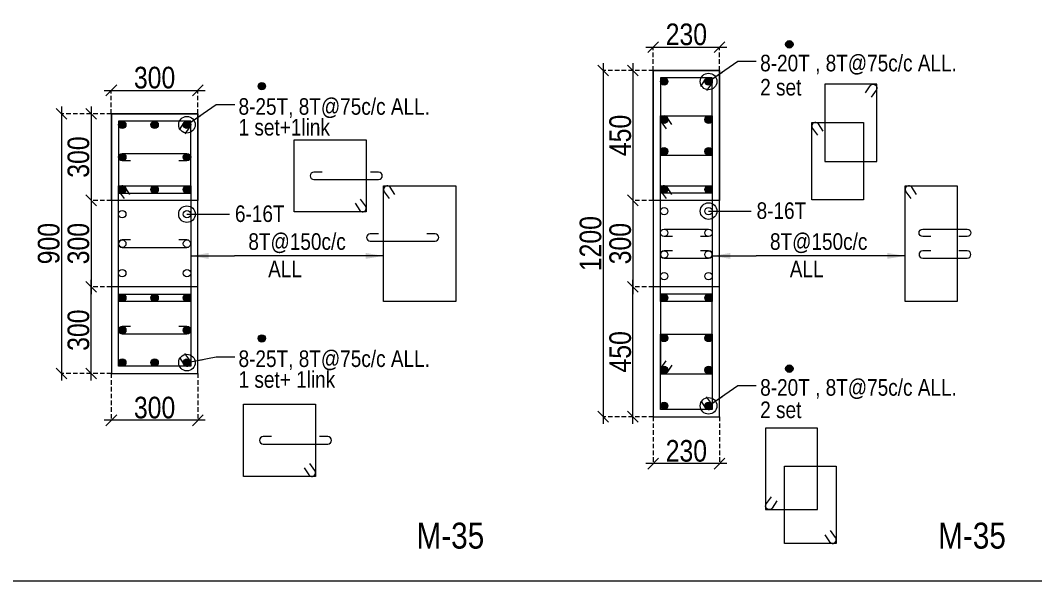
# Model space of a CAD drawing. Header units: millimetres. Extents: x 1112055 to 3390982, y -148532 to 766891.
# Drawn here: x 2106214 to 2120281, y -56203 to -48432 of the extents above; entities that cross this region are included whole.
import ezdxf
from ezdxf.enums import TextEntityAlignment as Align

# ---------------------------------------------------------------- set-up
doc = ezdxf.new("R2010")
doc.units = ezdxf.units.MM
doc.header["$PDMODE"] = 35
doc.header["$PDSIZE"] = -25
doc.linetypes.add('DASHED2', pattern=[0.375, 0.25, -0.125])
for name, color, linetype, lineweight in [('B COL', 1, 'Continuous', 30), ('B COL. SIZE DIM', 220, 'Continuous', 25), ('B COLSCH', 204, 'Continuous', 20), ('B STEEL', 34, 'Continuous', 15), ('B-ST TEXT', 7, 'Continuous', 9)]:
    doc.layers.add(name, color=color, linetype=linetype, lineweight=lineweight)
doc.layers.add('B TEXT', color=7, linetype='Continuous')
doc.styles.add('dim inside', font='romans.shx', dxfattribs={"width": 0.8, "height": 125})
doc.styles.add('SWINC', font='swissc.ttf')
doc.styles.add('TAHOMA', font='tahoma.ttf')
doc.dimstyles.new('dim inside', dxfattribs={"dimtxt": 125, "dimasz": 100, "dimexe": 0, "dimexo": 0, "dimgap": 10, "dimtad": 0, "dimdec": 0, "dimzin": 0, "dimdsep": 46, "dimtxsty": 'dim inside', "dimblk": 'SMALL', "dimcen": 0.09, "dimadec": 0, "dimazin": 0, "dimtfac": 1, "dimtdec": 0, "dimtofl": 0, "dimtmove": 0, "dimatfit": 3, "dimfxl": 1, "dimtolj": 1, "dimtzin": 0, "dimarcsym": 2})
doc.dimstyles.new('PARESH', dxfattribs={"dimscale": 0, "dimtxt": 300, "dimasz": 150, "dimexe": 150, "dimexo": 150, "dimgap": 25, "dimtad": 1, "dimdec": 0, "dimzin": 0, "dimdsep": 46, "dimtxsty": 'TAHOMA', "dimblk": 'ARCHTICK', "dimcen": 100, "dimdle": 150, "dimclrd": 251, "dimclre": 251, "dimclrt": 6, "dimadec": 0, "dimazin": 0, "dimtfac": 1, "dimtdec": 0, "dimtix": 1, "dimtofl": 0, "dimtmove": 0, "dimatfit": 2, "dimfxl": 0.18, "dimtolj": 1, "dimtzin": 0, "dimlwd": 9, "dimlwe": 9, "dimarcsym": 0})

# ---------------------------------------------------------------- blocks, each defined once
blk = doc.blocks.new('_Oblique')
at = {"color": 0, "linetype": 'ByBlock', "lineweight": -2}
blk.add_line((-0.5, -0.5), (0.5, 0.5), dxfattribs=at)
blk = doc.blocks.new('*D3925')
at = {"layer": 'B COL. SIZE DIM', "color": 250, "lineweight": 9, "ltscale": 250, "transparency": 16777216}
blk.add_line((2107376, -49404), (2108776, -49404), dxfattribs=at)
at = {"layer": 'B COL. SIZE DIM', "color": 250, "linetype": 'DASHED2', "lineweight": 9, "ltscale": 250, "transparency": 16777216}
for p, q in [((2107476, -49729), (2107476, -49404)), ((2108676, -49729), (2108676, -49404))]:
    blk.add_line(p, q, dxfattribs=at)
at = {"layer": 'Defpoints', "color": 0, "transparency": 16777216}
for p in [(2108676, -49404), (2107476, -49729), (2108676, -49729)]:
    blk.add_point(p, dxfattribs=at)
at = {"layer": 'B COL. SIZE DIM', "color": 250, "lineweight": 9, "transparency": 16777216, "xscale": 150, "yscale": 150, "zscale": 150, "rotation": 180}
blk.add_blockref('_Oblique', (2107476, -49404), dxfattribs=at)
at = {"layer": 'B COL. SIZE DIM', "color": 250, "lineweight": 9, "transparency": 16777216, "xscale": 150, "yscale": 150, "zscale": 150}
blk.add_blockref('_Oblique', (2108676, -49404), dxfattribs=at)
at = {"layer": 'B COL. SIZE DIM', "color": 6, "transparency": 16777216, "insert": (2108076, -49229), "char_height": 300, "attachment_point": 5, "style": 'SWINC'}
blk.add_mtext('\\A1;300', dxfattribs=at)
blk = doc.blocks.new('*D3926')
at = {"layer": 'B COL. SIZE DIM', "color": 250, "lineweight": 9, "ltscale": 250, "transparency": 16777216}
blk.add_line((2107196, -50829), (2107196, -52229), dxfattribs=at)
at = {"layer": 'B COL. SIZE DIM', "color": 250, "linetype": 'DASHED2', "lineweight": 9, "ltscale": 250, "transparency": 16777216}
for p, q in [((2107476, -50929), (2107196, -50929)), ((2107476, -52129), (2107196, -52129))]:
    blk.add_line(p, q, dxfattribs=at)
at = {"layer": 'Defpoints', "color": 0, "transparency": 16777216}
for p in [(2107476, -50929), (2107196, -52129), (2107476, -52129)]:
    blk.add_point(p, dxfattribs=at)
at = {"layer": 'B COL. SIZE DIM', "color": 250, "lineweight": 9, "transparency": 16777216, "xscale": 150, "yscale": 150, "zscale": 150}
for p, rotation in [((2107196, -50929), 90), ((2107196, -52129), 270)]:
    blk.add_blockref('_Oblique', p, dxfattribs=dict(at, rotation=rotation))
at = {"layer": 'B COL. SIZE DIM', "color": 6, "transparency": 16777216, "insert": (2107021, -51529), "char_height": 300, "attachment_point": 5, "rotation": 90, "style": 'SWINC'}
blk.add_mtext('\\A1;300', dxfattribs=at)
blk = doc.blocks.new('*D3927')
at = {"layer": 'B COL. SIZE DIM', "color": 250, "lineweight": 9, "ltscale": 250, "transparency": 16777216}
blk.add_line((2107196, -49629), (2107196, -51029), dxfattribs=at)
at = {"layer": 'B COL. SIZE DIM', "color": 250, "linetype": 'DASHED2', "lineweight": 9, "ltscale": 250, "transparency": 16777216}
for p, q in [((2107476, -49729), (2107196, -49729)), ((2107476, -50929), (2107196, -50929))]:
    blk.add_line(p, q, dxfattribs=at)
at = {"layer": 'Defpoints', "color": 0, "transparency": 16777216}
for p in [(2107476, -49729), (2107196, -50929), (2107476, -50929)]:
    blk.add_point(p, dxfattribs=at)
at = {"layer": 'B COL. SIZE DIM', "color": 250, "lineweight": 9, "transparency": 16777216, "xscale": 150, "yscale": 150, "zscale": 150}
for p, rotation in [((2107196, -49729), 90), ((2107196, -50929), 270)]:
    blk.add_blockref('_Oblique', p, dxfattribs=dict(at, rotation=rotation))
at = {"layer": 'B COL. SIZE DIM', "color": 6, "transparency": 16777216, "insert": (2107021, -50329), "char_height": 300, "attachment_point": 5, "rotation": 90, "style": 'SWINC'}
blk.add_mtext('\\A1;300', dxfattribs=at)
blk = doc.blocks.new('*D3928')
at = {"layer": 'B COL. SIZE DIM', "color": 250, "lineweight": 9, "ltscale": 250, "transparency": 16777216}
blk.add_line((2107196, -53429), (2107196, -52029), dxfattribs=at)
at = {"layer": 'B COL. SIZE DIM', "color": 250, "linetype": 'DASHED2', "lineweight": 9, "ltscale": 250, "transparency": 16777216}
for p, q in [((2107476, -52129), (2107196, -52129)), ((2107476, -53329), (2107196, -53329))]:
    blk.add_line(p, q, dxfattribs=at)
at = {"layer": 'Defpoints', "color": 0, "transparency": 16777216}
for p in [(2107196, -52129), (2107476, -52129), (2107476, -53329)]:
    blk.add_point(p, dxfattribs=at)
at = {"layer": 'B COL. SIZE DIM', "color": 250, "lineweight": 9, "transparency": 16777216, "xscale": 150, "yscale": 150, "zscale": 150}
for p, rotation in [((2107196, -52129), 90), ((2107196, -53329), 270)]:
    blk.add_blockref('_Oblique', p, dxfattribs=dict(at, rotation=rotation))
at = {"layer": 'B COL. SIZE DIM', "color": 6, "transparency": 16777216, "insert": (2107021, -52729), "char_height": 300, "attachment_point": 5, "rotation": 90, "style": 'SWINC'}
blk.add_mtext('\\A1;300', dxfattribs=at)
blk = doc.blocks.new('*D3929')
at = {"layer": 'B COL. SIZE DIM', "color": 250, "lineweight": 9, "ltscale": 250, "transparency": 16777216}
blk.add_line((2106784, -49629), (2106784, -53429), dxfattribs=at)
at = {"layer": 'B COL. SIZE DIM', "color": 250, "linetype": 'DASHED2', "lineweight": 9, "ltscale": 250, "transparency": 16777216}
for p, q in [((2107476, -49729), (2106784, -49729)), ((2107476, -53329), (2106784, -53329))]:
    blk.add_line(p, q, dxfattribs=at)
at = {"layer": 'Defpoints', "color": 0, "transparency": 16777216}
for p in [(2107476, -49729), (2106784, -53329), (2107476, -53329)]:
    blk.add_point(p, dxfattribs=at)
at = {"layer": 'B COL. SIZE DIM', "color": 250, "lineweight": 9, "transparency": 16777216, "xscale": 150, "yscale": 150, "zscale": 150}
for p, rotation in [((2106784, -49729), 90), ((2106784, -53329), 270)]:
    blk.add_blockref('_Oblique', p, dxfattribs=dict(at, rotation=rotation))
at = {"layer": 'B COL. SIZE DIM', "color": 6, "transparency": 16777216, "insert": (2106609, -51529), "char_height": 300, "attachment_point": 5, "rotation": 90, "style": 'SWINC'}
blk.add_mtext('\\A1;900', dxfattribs=at)
blk = doc.blocks.new('*D3930')
at = {"layer": 'B COL. SIZE DIM', "color": 250, "linetype": 'DASHED2', "lineweight": 9, "ltscale": 250, "transparency": 16777216}
for p, q in [((2107476, -53329), (2107476, -53979)), ((2108676, -53329), (2108676, -53979))]:
    blk.add_line(p, q, dxfattribs=at)
at = {"layer": 'B COL. SIZE DIM', "color": 250, "lineweight": 9, "ltscale": 250, "transparency": 16777216}
blk.add_line((2108776, -53979), (2107376, -53979), dxfattribs=at)
at = {"layer": 'Defpoints', "color": 0, "transparency": 16777216}
for p in [(2107476, -53329), (2108676, -53329), (2107476, -53979)]:
    blk.add_point(p, dxfattribs=at)
at = {"layer": 'B COL. SIZE DIM', "color": 250, "lineweight": 9, "transparency": 16777216, "xscale": 150, "yscale": 150, "zscale": 150, "rotation": 180}
blk.add_blockref('_Oblique', (2107476, -53979), dxfattribs=at)
at = {"layer": 'B COL. SIZE DIM', "color": 250, "lineweight": 9, "transparency": 16777216, "xscale": 150, "yscale": 150, "zscale": 150}
blk.add_blockref('_Oblique', (2108676, -53979), dxfattribs=at)
at = {"layer": 'B COL. SIZE DIM', "color": 6, "transparency": 16777216, "insert": (2108076, -53804), "char_height": 300, "attachment_point": 5, "style": 'SWINC'}
blk.add_mtext('\\A1;300', dxfattribs=at)
blk = doc.blocks.new('_ArchTick')
at = {"color": 0, "linetype": 'ByBlock', "const_width": 0.15}
blk.add_lwpolyline([(-0.5, -0.5), (0.5, 0.5)], dxfattribs=at)
blk = doc.blocks.new('*D3949')
at = {"layer": 'B COL. SIZE DIM', "color": 250, "lineweight": 9, "ltscale": 250, "transparency": 16777216}
blk.add_line((2114890, -48804), (2116010, -48804), dxfattribs=at)
at = {"layer": 'B COL. SIZE DIM', "color": 250, "linetype": 'DASHED2', "lineweight": 9, "ltscale": 250, "transparency": 16777216}
for p, q in [((2114990, -49129), (2114990, -48804)), ((2115910, -49129), (2115910, -48804))]:
    blk.add_line(p, q, dxfattribs=at)
at = {"layer": 'Defpoints', "color": 0, "transparency": 16777216}
for p in [(2115910, -48804), (2114990, -49129), (2115910, -49129)]:
    blk.add_point(p, dxfattribs=at)
at = {"layer": 'B COL. SIZE DIM', "color": 250, "lineweight": 9, "transparency": 16777216, "xscale": 150, "yscale": 150, "zscale": 150, "rotation": 180}
blk.add_blockref('_Oblique', (2114990, -48804), dxfattribs=at)
at = {"layer": 'B COL. SIZE DIM', "color": 250, "lineweight": 9, "transparency": 16777216, "xscale": 150, "yscale": 150, "zscale": 150}
blk.add_blockref('_Oblique', (2115910, -48804), dxfattribs=at)
at = {"layer": 'B COL. SIZE DIM', "color": 6, "transparency": 16777216, "insert": (2115450, -48629), "char_height": 300, "attachment_point": 5, "style": 'SWINC'}
blk.add_mtext('\\A1;230', dxfattribs=at)
blk = doc.blocks.new('*D3950')
at = {"layer": 'B COL. SIZE DIM', "color": 250, "lineweight": 9, "ltscale": 250, "transparency": 16777216}
blk.add_line((2114709, -50829), (2114709, -52229), dxfattribs=at)
at = {"layer": 'B COL. SIZE DIM', "color": 250, "linetype": 'DASHED2', "lineweight": 9, "ltscale": 250, "transparency": 16777216}
for p, q in [((2114990, -50929), (2114709, -50929)), ((2114990, -52129), (2114709, -52129))]:
    blk.add_line(p, q, dxfattribs=at)
at = {"layer": 'Defpoints', "color": 0, "transparency": 16777216}
for p in [(2114990, -50929), (2114709, -52129), (2114990, -52129)]:
    blk.add_point(p, dxfattribs=at)
at = {"layer": 'B COL. SIZE DIM', "color": 250, "lineweight": 9, "transparency": 16777216, "xscale": 150, "yscale": 150, "zscale": 150}
for p, rotation in [((2114709, -50929), 90), ((2114709, -52129), 270)]:
    blk.add_blockref('_Oblique', p, dxfattribs=dict(at, rotation=rotation))
at = {"layer": 'B COL. SIZE DIM', "color": 6, "transparency": 16777216, "insert": (2114534, -51529), "char_height": 300, "attachment_point": 5, "rotation": 90, "style": 'SWINC'}
blk.add_mtext('\\A1;300', dxfattribs=at)
blk = doc.blocks.new('*D3951')
at = {"layer": 'B COL. SIZE DIM', "color": 250, "lineweight": 9, "ltscale": 250, "transparency": 16777216}
blk.add_line((2114709, -49029), (2114709, -51029), dxfattribs=at)
at = {"layer": 'B COL. SIZE DIM', "color": 250, "linetype": 'DASHED2', "lineweight": 9, "ltscale": 250, "transparency": 16777216}
for p, q in [((2114990, -49129), (2114709, -49129)), ((2114990, -50929), (2114709, -50929))]:
    blk.add_line(p, q, dxfattribs=at)
at = {"layer": 'Defpoints', "color": 0, "transparency": 16777216}
for p in [(2114990, -49129), (2114709, -50929), (2114990, -50929)]:
    blk.add_point(p, dxfattribs=at)
at = {"layer": 'B COL. SIZE DIM', "color": 250, "lineweight": 9, "transparency": 16777216, "xscale": 150, "yscale": 150, "zscale": 150}
for p, rotation in [((2114709, -49129), 90), ((2114709, -50929), 270)]:
    blk.add_blockref('_Oblique', p, dxfattribs=dict(at, rotation=rotation))
at = {"layer": 'B COL. SIZE DIM', "color": 6, "transparency": 16777216, "insert": (2114534, -50029), "char_height": 300, "attachment_point": 5, "rotation": 90, "style": 'SWINC'}
blk.add_mtext('\\A1;450', dxfattribs=at)
blk = doc.blocks.new('*D3952')
at = {"layer": 'B COL. SIZE DIM', "color": 250, "lineweight": 9, "ltscale": 250, "transparency": 16777216}
blk.add_line((2114709, -54029), (2114709, -52029), dxfattribs=at)
at = {"layer": 'B COL. SIZE DIM', "color": 250, "linetype": 'DASHED2', "lineweight": 9, "ltscale": 250, "transparency": 16777216}
for p, q in [((2114990, -52129), (2114709, -52129)), ((2114990, -53929), (2114709, -53929))]:
    blk.add_line(p, q, dxfattribs=at)
at = {"layer": 'Defpoints', "color": 0, "transparency": 16777216}
for p in [(2114709, -52129), (2114990, -52129), (2114990, -53929)]:
    blk.add_point(p, dxfattribs=at)
at = {"layer": 'B COL. SIZE DIM', "color": 250, "lineweight": 9, "transparency": 16777216, "xscale": 150, "yscale": 150, "zscale": 150}
for p, rotation in [((2114709, -52129), 90), ((2114709, -53929), 270)]:
    blk.add_blockref('_Oblique', p, dxfattribs=dict(at, rotation=rotation))
at = {"layer": 'B COL. SIZE DIM', "color": 6, "transparency": 16777216, "insert": (2114534, -53029), "char_height": 300, "attachment_point": 5, "rotation": 90, "style": 'SWINC'}
blk.add_mtext('\\A1;450', dxfattribs=at)
blk = doc.blocks.new('*D3953')
at = {"layer": 'B COL. SIZE DIM', "color": 250, "lineweight": 9, "ltscale": 250, "transparency": 16777216}
blk.add_line((2114297, -49029), (2114297, -54029), dxfattribs=at)
at = {"layer": 'B COL. SIZE DIM', "color": 250, "linetype": 'DASHED2', "lineweight": 9, "ltscale": 250, "transparency": 16777216}
for p, q in [((2114990, -49129), (2114297, -49129)), ((2114990, -53929), (2114297, -53929))]:
    blk.add_line(p, q, dxfattribs=at)
at = {"layer": 'Defpoints', "color": 0, "transparency": 16777216}
for p in [(2114990, -49129), (2114297, -53929), (2114990, -53929)]:
    blk.add_point(p, dxfattribs=at)
at = {"layer": 'B COL. SIZE DIM', "color": 250, "lineweight": 9, "transparency": 16777216, "xscale": 150, "yscale": 150, "zscale": 150}
for p, rotation in [((2114297, -49129), 90), ((2114297, -53929), 270)]:
    blk.add_blockref('_Oblique', p, dxfattribs=dict(at, rotation=rotation))
at = {"layer": 'B COL. SIZE DIM', "color": 6, "transparency": 16777216, "insert": (2114122, -51529), "char_height": 300, "attachment_point": 5, "rotation": 90, "style": 'SWINC'}
blk.add_mtext('\\A1;1200', dxfattribs=at)
blk = doc.blocks.new('*D3954')
at = {"layer": 'B COL. SIZE DIM', "color": 250, "linetype": 'DASHED2', "lineweight": 9, "ltscale": 250, "transparency": 16777216}
for p, q in [((2114990, -53929), (2114990, -54579)), ((2115910, -53929), (2115910, -54579))]:
    blk.add_line(p, q, dxfattribs=at)
at = {"layer": 'B COL. SIZE DIM', "color": 250, "lineweight": 9, "ltscale": 250, "transparency": 16777216}
blk.add_line((2116010, -54579), (2114890, -54579), dxfattribs=at)
at = {"layer": 'Defpoints', "color": 0, "transparency": 16777216}
for p in [(2114990, -53929), (2115910, -53929), (2114990, -54579)]:
    blk.add_point(p, dxfattribs=at)
at = {"layer": 'B COL. SIZE DIM', "color": 250, "lineweight": 9, "transparency": 16777216, "xscale": 150, "yscale": 150, "zscale": 150, "rotation": 180}
blk.add_blockref('_Oblique', (2114990, -54579), dxfattribs=at)
at = {"layer": 'B COL. SIZE DIM', "color": 250, "lineweight": 9, "transparency": 16777216, "xscale": 150, "yscale": 150, "zscale": 150}
blk.add_blockref('_Oblique', (2115910, -54579), dxfattribs=at)
at = {"layer": 'B COL. SIZE DIM', "color": 6, "transparency": 16777216, "insert": (2115450, -54404), "char_height": 300, "attachment_point": 5, "style": 'SWINC'}
blk.add_mtext('\\A1;230', dxfattribs=at)

msp = doc.modelspace()

# ---------------------------------------------------------------- hatches: boundary and pattern name
at = {"layer": 'B STEEL', "lineweight": 13}
h = msp.add_hatch(color=256, dxfattribs=at)
h.dxf.hatch_style = 1
edge = h.paths.add_edge_path()
edge.add_ellipse((2116878.3, -48765.7), major_axis=(51.4, 0), ratio=1, start_angle=0, end_angle=360)
h = msp.add_hatch(color=256, dxfattribs=at)
h.dxf.hatch_style = 1
edge = h.paths.add_edge_path()
edge.add_ellipse((2115141.4, -49280.6), major_axis=(51.4, 0), ratio=1, start_angle=0, end_angle=360)
h = msp.add_hatch(color=256, dxfattribs=at)
h.dxf.hatch_style = 1
edge = h.paths.add_edge_path()
edge.add_ellipse((2115758.6, -49280.6), major_axis=(51.4, 0), ratio=1, start_angle=0, end_angle=360)
h = msp.add_hatch(color=256, dxfattribs=at)
h.dxf.hatch_style = 1
edge = h.paths.add_edge_path()
edge.add_ellipse((2109563.3, -49346.3), major_axis=(51.4, 0), ratio=1, start_angle=0, end_angle=360)
h = msp.add_hatch(color=256, dxfattribs=at)
h.dxf.hatch_style = 1
edge = h.paths.add_edge_path()
edge.add_ellipse((2115141.4, -49810), major_axis=(51.4, 0), ratio=1, start_angle=0, end_angle=360)
h = msp.add_hatch(color=256, dxfattribs=at)
h.dxf.hatch_style = 1
edge = h.paths.add_edge_path()
edge.add_ellipse((2115758.6, -49810), major_axis=(51.4, 0), ratio=1, start_angle=0, end_angle=360)
h = msp.add_hatch(color=256, dxfattribs=at)
h.dxf.hatch_style = 1
edge = h.paths.add_edge_path()
edge.add_ellipse((2107627.9, -49880.6), major_axis=(51.4, 0), ratio=1, start_angle=0, end_angle=360)
at = {"layer": 'B STEEL'}
h = msp.add_hatch(color=256, dxfattribs=at)
h.dxf.hatch_style = 1
edge = h.paths.add_edge_path()
edge.add_ellipse((2108076.5, -49880.6), major_axis=(51.4, 0), ratio=1, start_angle=0, end_angle=360)
at = {"layer": 'B STEEL', "lineweight": 13}
h = msp.add_hatch(color=256, dxfattribs=at)
h.dxf.hatch_style = 1
edge = h.paths.add_edge_path()
edge.add_ellipse((2108525, -49880.6), major_axis=(51.4, 0), ratio=1, start_angle=0, end_angle=360)
h = msp.add_hatch(color=256, dxfattribs=at)
h.dxf.hatch_style = 1
edge = h.paths.add_edge_path()
edge.add_ellipse((2108525, -49880.6), major_axis=(51.4, 0), ratio=1, start_angle=0, end_angle=360)
h = msp.add_hatch(color=256, dxfattribs=at)
h.dxf.hatch_style = 1
edge = h.paths.add_edge_path()
edge.add_ellipse((2108525, -49880.6), major_axis=(51.4, 0), ratio=1, start_angle=0, end_angle=360)
h = msp.add_hatch(color=256, dxfattribs=at)
h.dxf.hatch_style = 1
edge = h.paths.add_edge_path()
edge.add_ellipse((2108525, -49880.6), major_axis=(51.4, 0), ratio=1, start_angle=0, end_angle=360)
h = msp.add_hatch(color=256, dxfattribs=at)
h.dxf.hatch_style = 1
edge = h.paths.add_edge_path()
edge.add_ellipse((2108525, -49880.6), major_axis=(51.4, 0), ratio=1, start_angle=0, end_angle=360)
h = msp.add_hatch(color=256, dxfattribs=at)
h.dxf.hatch_style = 1
edge = h.paths.add_edge_path()
edge.add_ellipse((2115141.4, -50248.9), major_axis=(51.4, 0), ratio=1, start_angle=0, end_angle=360)
h = msp.add_hatch(color=256, dxfattribs=at)
h.dxf.hatch_style = 1
edge = h.paths.add_edge_path()
edge.add_ellipse((2115758.6, -50248.9), major_axis=(51.4, 0), ratio=1, start_angle=0, end_angle=360)
h = msp.add_hatch(color=256, dxfattribs=at)
h.dxf.hatch_style = 1
edge = h.paths.add_edge_path()
edge.add_arc((2107627.9, -50329.2), 51.4, 0, 360, ccw=False)
at = {"layer": 'B STEEL'}
h = msp.add_hatch(color=256, dxfattribs=at)
h.dxf.hatch_style = 1
edge = h.paths.add_edge_path()
edge.add_ellipse((2108525, -50329.2), major_axis=(51.4, 0), ratio=1, start_angle=0, end_angle=360)
at = {"layer": 'B STEEL', "lineweight": 13}
h = msp.add_hatch(color=256, dxfattribs=at)
h.dxf.hatch_style = 1
edge = h.paths.add_edge_path()
edge.add_ellipse((2107627.9, -50777.8), major_axis=(51.4, 0), ratio=1, start_angle=0, end_angle=360)
h = msp.add_hatch(color=256, dxfattribs=at)
h.dxf.hatch_style = 1
edge = h.paths.add_edge_path()
edge.add_arc((2108076.5, -50777.8), 51.4, 0, 360, ccw=False)
h = msp.add_hatch(color=256, dxfattribs=at)
h.dxf.hatch_style = 1
edge = h.paths.add_edge_path()
edge.add_ellipse((2108525, -50777.8), major_axis=(51.4, 0), ratio=1, start_angle=0, end_angle=360)
h = msp.add_hatch(color=256, dxfattribs=at)
h.dxf.hatch_style = 1
edge = h.paths.add_edge_path()
edge.add_ellipse((2115141.4, -50777.8), major_axis=(51.4, 0), ratio=1, start_angle=0, end_angle=360)
h = msp.add_hatch(color=256, dxfattribs=at)
h.dxf.hatch_style = 1
edge = h.paths.add_edge_path()
edge.add_ellipse((2115758.6, -50777.8), major_axis=(51.4, 0), ratio=1, start_angle=0, end_angle=360)
h = msp.add_hatch(color=256, dxfattribs=at)
h.dxf.hatch_style = 1
edge = h.paths.add_edge_path()
edge.add_ellipse((2107627.9, -52280.6), major_axis=(51.4, 0), ratio=1, start_angle=0, end_angle=360)
h = msp.add_hatch(color=256, dxfattribs=at)
h.dxf.hatch_style = 1
edge = h.paths.add_edge_path()
edge.add_arc((2108076.5, -52280.6), 51.4, 0, 360)
h = msp.add_hatch(color=256, dxfattribs=at)
h.dxf.hatch_style = 1
edge = h.paths.add_edge_path()
edge.add_ellipse((2108525, -52280.6), major_axis=(51.4, 0), ratio=1, start_angle=0, end_angle=360)
h = msp.add_hatch(color=256, dxfattribs=at)
h.dxf.hatch_style = 1
edge = h.paths.add_edge_path()
edge.add_ellipse((2115141.4, -52280.6), major_axis=(51.4, 0), ratio=1, start_angle=0, end_angle=360)
h = msp.add_hatch(color=256, dxfattribs=at)
h.dxf.hatch_style = 1
edge = h.paths.add_edge_path()
edge.add_ellipse((2115758.6, -52280.6), major_axis=(51.4, 0), ratio=1, start_angle=0, end_angle=360)
h = msp.add_hatch(color=256, dxfattribs=at)
h.dxf.hatch_style = 1
edge = h.paths.add_edge_path()
edge.add_arc((2107627.9, -52729.2), 51.4, 0, 360)
at = {"layer": 'B STEEL'}
h = msp.add_hatch(color=256, dxfattribs=at)
h.dxf.hatch_style = 1
edge = h.paths.add_edge_path()
edge.add_ellipse((2108525, -52729.2), major_axis=(51.4, 0), ratio=1, start_angle=0, end_angle=360)
at = {"layer": 'B STEEL', "lineweight": 13}
h = msp.add_hatch(color=256, dxfattribs=at)
h.dxf.hatch_style = 1
edge = h.paths.add_edge_path()
edge.add_ellipse((2109563.3, -52843.4), major_axis=(51.4, 0), ratio=1, start_angle=0, end_angle=360)
h = msp.add_hatch(color=256, dxfattribs=at)
h.dxf.hatch_style = 1
edge = h.paths.add_edge_path()
edge.add_ellipse((2115141.4, -52836.5), major_axis=(51.4, 0), ratio=1, start_angle=0, end_angle=360)
h = msp.add_hatch(color=256, dxfattribs=at)
h.dxf.hatch_style = 1
edge = h.paths.add_edge_path()
edge.add_ellipse((2115758.6, -52836.5), major_axis=(51.4, 0), ratio=1, start_angle=0, end_angle=360)
h = msp.add_hatch(color=256, dxfattribs=at)
h.dxf.hatch_style = 1
edge = h.paths.add_edge_path()
edge.add_ellipse((2107627.9, -53177.8), major_axis=(51.4, 0), ratio=1, start_angle=0, end_angle=360)
at = {"layer": 'B STEEL'}
h = msp.add_hatch(color=256, dxfattribs=at)
h.dxf.hatch_style = 1
edge = h.paths.add_edge_path()
edge.add_ellipse((2108076.5, -53177.8), major_axis=(51.4, 0), ratio=1, start_angle=0, end_angle=360)
at = {"layer": 'B STEEL', "lineweight": 13}
h = msp.add_hatch(color=256, dxfattribs=at)
h.dxf.hatch_style = 1
edge = h.paths.add_edge_path()
edge.add_ellipse((2108525, -53177.8), major_axis=(51.4, 0), ratio=1, start_angle=0, end_angle=360)
h = msp.add_hatch(color=256, dxfattribs=at)
h.dxf.hatch_style = 1
edge = h.paths.add_edge_path()
edge.add_ellipse((2108525, -53177.8), major_axis=(51.4, 0), ratio=1, start_angle=0, end_angle=360)
h = msp.add_hatch(color=256, dxfattribs=at)
h.dxf.hatch_style = 1
edge = h.paths.add_edge_path()
edge.add_ellipse((2108525, -53177.8), major_axis=(51.4, 0), ratio=1, start_angle=0, end_angle=360)
h = msp.add_hatch(color=256, dxfattribs=at)
h.dxf.hatch_style = 1
edge = h.paths.add_edge_path()
edge.add_ellipse((2108525, -53177.8), major_axis=(51.4, 0), ratio=1, start_angle=0, end_angle=360)
h = msp.add_hatch(color=256, dxfattribs=at)
h.dxf.hatch_style = 1
edge = h.paths.add_edge_path()
edge.add_ellipse((2108525, -53177.8), major_axis=(51.4, 0), ratio=1, start_angle=0, end_angle=360)
h = msp.add_hatch(color=256, dxfattribs=at)
h.dxf.hatch_style = 1
edge = h.paths.add_edge_path()
edge.add_ellipse((2115141.4, -53280.7), major_axis=(51.4, 0), ratio=1, start_angle=0, end_angle=360)
h = msp.add_hatch(color=256, dxfattribs=at)
h.dxf.hatch_style = 1
edge = h.paths.add_edge_path()
edge.add_ellipse((2115758.6, -53280.7), major_axis=(51.4, 0), ratio=1, start_angle=0, end_angle=360)
h = msp.add_hatch(color=256, dxfattribs=at)
h.dxf.hatch_style = 1
edge = h.paths.add_edge_path()
edge.add_ellipse((2116878.3, -53262.9), major_axis=(51.4, 0), ratio=1, start_angle=0, end_angle=360)
h = msp.add_hatch(color=256, dxfattribs=at)
h.dxf.hatch_style = 1
edge = h.paths.add_edge_path()
edge.add_ellipse((2115141.4, -53777.8), major_axis=(51.4, 0), ratio=1, start_angle=0, end_angle=360)
h = msp.add_hatch(color=256, dxfattribs=at)
h.dxf.hatch_style = 1
edge = h.paths.add_edge_path()
edge.add_ellipse((2115758.6, -53777.8), major_axis=(51.4, 0), ratio=1, start_angle=0, end_angle=360)

# ---------------------------------------------------------------- linework, layer by layer
at = {"layer": 'B COL', "lineweight": 13}
for points in [[(2114990, -53929.2), (2115910, -53929.2), (2115910, -49129.2), (2114990, -49129.2)], [(2114990, -49129.2), (2115910, -49129.2), (2115910, -50929.2), (2114990, -50929.2)], [(2107476.5, -53329.2), (2108676.5, -53329.2), (2108676.5, -49729.2), (2107476.5, -49729.2)], [(2107476.5, -49729.2), (2108676.5, -49729.2), (2108676.5, -50929.2), (2107476.5, -50929.2)], [(2107476.5, -49729.2), (2108676.5, -49729.2), (2108676.5, -50929.2), (2107476.5, -50929.2)], [(2107476.5, -53329.2), (2108676.5, -53329.2), (2108676.5, -52129.2), (2107476.5, -52129.2)], [(2114990, -53929.2), (2115910, -53929.2), (2115910, -52129.2), (2114990, -52129.2)]]:
    msp.add_lwpolyline(points, close=True, dxfattribs=at)
at = {"layer": 'B COLSCH', "color": 250, "lineweight": 0}
msp.add_line((2079654.2, -56202.6), (2221752.2, -56202.6), dxfattribs=at)
msp.add_line((2079654.2, -56202.6), (2221752.2, -56202.6), dxfattribs=at)
msp.add_line((2079654.2, -56202.6), (2221752.2, -56202.6), dxfattribs=at)
at = {"layer": 'B STEEL', "lineweight": 13}
for points in [[(2115090, -50300.3), (2115810, -50300.3), (2115810, -49229.2), (2115090, -49229.2)], [(2117371.3, -50391), (2118091.3, -50391), (2118091.3, -49319.9), (2117371.3, -49319.9)], [(2115090, -49758.5), (2115810, -49758.5), (2115810, -50829.2), (2115090, -50829.2)], [(2107576.5, -50829.2), (2108576.5, -50829.2), (2108576.5, -49829.2), (2107576.5, -49829.2)], [(2117187.9, -49849.3), (2117907.9, -49849.3), (2117907.9, -50919.9), (2117187.9, -50919.9)], [(2110012.1, -50088.3), (2111012.1, -50088.3), (2111012.1, -51088.3), (2110012.1, -51088.3)], [(2107576.5, -52229.2), (2108576.5, -52229.2), (2108576.5, -53229.2), (2107576.5, -53229.2)], [(2115090, -53332.1), (2115810, -53332.1), (2115810, -52229.2), (2115090, -52229.2)], [(2115090, -52785.1), (2115810, -52785.1), (2115810, -53829.2), (2115090, -53829.2)], [(2109308.5, -53756.8), (2110308.5, -53756.8), (2110308.5, -54756.8), (2109308.5, -54756.8)], [(2116549.1, -55216.1), (2117269.1, -55216.1), (2117269.1, -54086.1), (2116549.1, -54086.1)], [(2116808.9, -54615), (2117528.9, -54615), (2117528.9, -55686.1), (2116808.9, -55686.1)]]:
    msp.add_lwpolyline(points, close=True, dxfattribs=at)
for points in [[(2115653, -49349.4), (2115717.7, -49249.4, -1), (2115799.4, -49311.8), (2115730.4, -49406.7)], [(2115653, -49349.4), (2115717.7, -49249.4, -1), (2115799.4, -49311.8), (2115730.4, -49406.7)], [(2117934.3, -49440.1), (2117999.1, -49340.1, -1), (2118080.8, -49402.5), (2118011.8, -49497.4)], [(2115247, -49878.7), (2115182.3, -49778.7, 1), (2115100.6, -49841.2), (2115169.6, -49936.1)], [(2108419.4, -49949.4), (2108484.2, -49849.4, -1), (2108565.9, -49911.8), (2108496.9, -50006.7)], [(2117344.9, -49969.4), (2117280.1, -49869.5, 1), (2117198.4, -49931.9), (2117267.5, -50026.8)], [(2107742.4, -50380.6), (2107627.9, -50380.6, -1), (2107627.9, -50277.8), (2108525, -50277.8, -1), (2108525, -50380.6), (2108410.5, -50380.6)], [(2110399.9, -50536.9), (2110285.3, -50536.9, 1), (2110285.3, -50639.7), (2111182.5, -50639.7, 1), (2111182.5, -50536.9), (2111067.9, -50536.9)], [(2110855.1, -50968.1), (2110919.8, -51068.1, 1), (2111001.6, -51005.7), (2110932.5, -50910.8)], [(2107742.4, -52677.8), (2107627.9, -52677.8, 1), (2107627.9, -52780.6), (2108525, -52780.6, 1), (2108525, -52677.8), (2108410.5, -52677.8)], [(2108419.4, -53109), (2108484.2, -53209, 1), (2108565.9, -53146.6), (2108496.9, -53051.7)], [(2115247, -53212), (2115182.3, -53311.9, -1), (2115100.6, -53249.5), (2115169.6, -53154.6)], [(2115653, -53709), (2115717.7, -53809, 1), (2115799.4, -53746.6), (2115730.4, -53651.7)], [(2115653, -53709), (2115717.7, -53809, 1), (2115799.4, -53746.6), (2115730.4, -53651.7)], [(2109696.3, -54205.4), (2109581.8, -54205.4, 1), (2109581.8, -54308.2), (2110478.9, -54308.2, 1), (2110478.9, -54205.4), (2110364.4, -54205.4)], [(2110151.5, -54636.7), (2110216.3, -54736.6, 1), (2110298, -54674.2), (2110229, -54579.3)], [(2116706.1, -55095.9), (2116641.4, -55195.9, -1), (2116559.6, -55133.4), (2116628.7, -55038.6)], [(2117371.9, -55565.9), (2117436.7, -55665.9, 1), (2117518.4, -55603.5), (2117449.3, -55508.6)]]:
    msp.add_lwpolyline(points, format="xyb", dxfattribs=at)
at = {"layer": 'B STEEL', "color": 3, "lineweight": 13}
for points in [[(2108576.5, -52332), (2107576.5, -52332), (2107576.5, -50726.4), (2108576.5, -50726.4)], [(2112251.2, -52332), (2111251.2, -52332), (2111251.2, -50726.4), (2112251.2, -50726.4)], [(2115810, -52332), (2115090, -52332), (2115090, -50726.4), (2115810, -50726.4)], [(2119204.7, -52332), (2118484.7, -52332), (2118484.7, -50726.4), (2119204.7, -50726.4)]]:
    msp.add_lwpolyline(points, close=True, dxfattribs=at)
for points in [[(2107733.5, -50846.5), (2107668.7, -50746.6, 1), (2107587, -50809), (2107656, -50903.9)], [(2111408.2, -50846.5), (2111343.5, -50746.6, 1), (2111261.7, -50809), (2111330.8, -50903.9)], [(2115247, -50846.5), (2115182.3, -50746.6, 1), (2115100.6, -50809), (2115169.6, -50903.9)], [(2118641.7, -50846.5), (2118577, -50746.6, 1), (2118495.3, -50809), (2118564.3, -50903.9)], [(2115256, -51430.3), (2115141.4, -51430.3, -1), (2115141.4, -51327.5), (2115758.6, -51327.5, -1), (2115758.6, -51430.3), (2115644, -51430.3)], [(2118842.2, -51430.3), (2118727.7, -51430.3, -1), (2118727.7, -51327.5), (2119344.8, -51327.5, -1), (2119344.8, -51430.3), (2119230.3, -51430.3)], [(2107742.4, -51478.4), (2107627.9, -51478.4, 1), (2107627.9, -51581.2), (2108525, -51581.2, 1), (2108525, -51478.4), (2108410.5, -51478.4)], [(2111181.9, -51393.4), (2111067.3, -51393.4, 1), (2111067.3, -51496.2), (2111964.5, -51496.2, 1), (2111964.5, -51393.4), (2111849.9, -51393.4)], [(2115256, -51628.1), (2115141.4, -51628.1, 1), (2115141.4, -51730.9), (2115758.6, -51730.9, 1), (2115758.6, -51628.1), (2115644, -51628.1)], [(2118842.2, -51628.1), (2118727.7, -51628.1, 1), (2118727.7, -51730.9), (2119344.8, -51730.9, 1), (2119344.8, -51628.1), (2119230.3, -51628.1)]]:
    msp.add_lwpolyline(points, format="xyb", dxfattribs=at)
at = {"layer": 'B STEEL', "lineweight": 13}
for centre in [(2116878.3, -48765.7), (2115141.4, -49280.6), (2115758.6, -49280.6), (2109563.3, -49346.3), (2115141.4, -49810), (2115758.6, -49810), (2107627.9, -49880.6), (2108076.5, -49880.6), (2108525, -49880.6), (2115141.4, -50248.9), (2115758.6, -50248.9), (2107627.9, -50329.2), (2108525, -50329.2), (2107627.9, -50777.8), (2108076.5, -50777.8), (2108525, -50777.8), (2115141.4, -50777.8), (2115758.6, -50777.8), (2115141.4, -51078.3), (2115758.6, -51078.3), (2107627.9, -51120.6), (2108525, -51120.6), (2115141.4, -51378.9), (2115758.6, -51378.9), (2107627.9, -51529.8), (2108525, -51529.8), (2115141.4, -51679.5), (2115758.6, -51679.5), (2107627.9, -51937.8), (2108525, -51937.8), (2115141.4, -51980), (2115758.6, -51980), (2107627.9, -52280.6), (2108076.5, -52280.6), (2108525, -52280.6), (2115141.4, -52280.6), (2115758.6, -52280.6), (2107627.9, -52729.2), (2108525, -52729.2), (2109563.3, -52843.4), (2115141.4, -52836.5), (2115758.6, -52836.5), (2107627.9, -53177.8), (2108076.5, -53177.8), (2108525, -53177.8), (2115141.4, -53280.7), (2115758.6, -53280.7), (2116878.3, -53262.9), (2115141.4, -53777.8), (2115758.6, -53777.8)]:
    msp.add_circle(centre, 51.4, dxfattribs=at)

# ---------------------------------------------------------------- texts
at = {"layer": 'B TEXT', "lineweight": 15, "style": 'SWINC'}
for s, p in [('8-20T , 8T@75c/c ALL.', (2116473.6, -49209.3)), ('2 set', (2116473.6, -49544.1)), ('8-25T, 8T@75c/c ALL.', (2109240.1, -49811.3)), ('1 set+1link', (2109240.1, -50099.3)), ('6-16T', (2109190.5, -51297.9)), ('8-16T', (2116424, -51255.6)), ('8T@150c/c', (2109376, -51684.4)), ('8T@150c/c', (2116609.5, -51684.4)), ('ALL', (2109650.5, -52065.2)), ('ALL', (2116884.1, -52065.2)), ('8-25T, 8T@75c/c ALL.', (2109240.1, -53308.4)), ('1 set+ 1link', (2109240.1, -53596.5)), ('8-20T , 8T@75c/c ALL.', (2116473.6, -53706.5)), ('2 set', (2116473.6, -54016.7))]:
    msp.add_text(s, height=230, dxfattribs=at).set_placement(p, align=Align.BOTTOM_LEFT)
at = {"layer": 'B TEXT', "color": 1, "style": 'SWINC'}
for p in [(2111707.8, -55865.5), (2118941.3, -55865.5)]:
    msp.add_text('M-35', height=360, dxfattribs=at).set_placement(p, align=Align.BOTTOM_LEFT)

# ---------------------------------------------------------------- dimensions: what is measured, and where the dimension line sits
at = {"layer": 'B COL. SIZE DIM', "color": 250, "ltscale": 250}
for base, p1, p2, picture, middle in [((2115910, -48804.3), (2114990, -49129.2), (2115910, -49129.2), '*D3949', (2115450, -48629.3)), ((2108676.5, -49404.3), (2107476.5, -49729.2), (2108676.5, -49729.2), '*D3925', (2108076.5, -49229.3)), ((2107476.5, -53978.7), (2108676.5, -53329.2), (2107476.5, -53329.2), '*D3930', (2108076.5, -53803.7)), ((2114990, -54578.7), (2115910, -53929.2), (2114990, -53929.2), '*D3954', (2115450, -54403.7))]:
    dim = msp.add_linear_dim(base=base, p1=p1, p2=p2, dimstyle='dim inside', override={"dimtxt": 300, "dimasz": 150, "dimgap": 25, "dimtad": 3, "dimlfac": 0.25, "dimtxsty": 'SWINC', "dimblk1": 'Oblique', "dimblk2": 'Oblique', "dimsah": 1, "dimdle": 100, "dimclrd": 250, "dimclre": 250, "dimclrt": 6, "dimfxl": 1000, "dimlwd": 9, "dimlwe": 9}, dxfattribs=at)
    dim.commit()
    dim.dimension.update_dxf_attribs({"geometry": picture, "text_midpoint": middle})
for base, p1, p2, angle, picture, middle in [((2114297.3, -53929.2), (2114990, -49129.2), (2114990, -53929.2), 90, '*D3953', (2114122.3, -51529.2)), ((2114709.5, -50929.2), (2114990, -49129.2), (2114990, -50929.2), 90, '*D3951', (2114534.5, -50029.2)), ((2106783.8, -53329.2), (2107476.5, -49729.2), (2107476.5, -53329.2), 90, '*D3929', (2106608.8, -51529.2)), ((2107195.9, -50929.2), (2107476.5, -49729.2), (2107476.5, -50929.2), 90, '*D3927', (2107020.9, -50329.2)), ((2107195.9, -52129.2), (2107476.5, -50929.2), (2107476.5, -52129.2), 90, '*D3926', (2107020.9, -51529.2)), ((2114709.5, -52129.2), (2114990, -50929.2), (2114990, -52129.2), 90, '*D3950', (2114534.5, -51529.2)), ((2107195.9, -52129.2), (2107476.5, -53329.2), (2107476.5, -52129.2), 270, '*D3928', (2107020.9, -52729.2)), ((2114709.5, -52129.2), (2114990, -53929.2), (2114990, -52129.2), 270, '*D3952', (2114534.5, -53029.2))]:
    dim = msp.add_linear_dim(base=base, p1=p1, p2=p2, angle=angle, dimstyle='dim inside', override={"dimtxt": 300, "dimasz": 150, "dimgap": 25, "dimtad": 3, "dimlfac": 0.25, "dimtxsty": 'SWINC', "dimblk1": 'Oblique', "dimblk2": 'Oblique', "dimsah": 1, "dimdle": 100, "dimclrd": 250, "dimclre": 250, "dimclrt": 6, "dimfxl": 1000, "dimlwd": 9, "dimlwe": 9}, dxfattribs=at)
    dim.commit()
    dim.dimension.update_dxf_attribs({"geometry": picture, "text_midpoint": middle})

# ---------------------------------------------------------------- leaders
at = {"layer": 'B-ST TEXT', "lineweight": 15}
for points, override in [([(2115758.6, -49280.6), (2116165.7, -49001), (2116420.2, -49001)], {"dimscale": 1, "dimasz": 230, "dimtad": 0, "dimclrd": 0, "dimldrblk": 'Origin', "dimtfill": 2}), ([(2108525, -49880.6), (2108932.2, -49601), (2109186.6, -49601)], {"dimscale": 1, "dimasz": 230, "dimtad": 0, "dimclrd": 0, "dimldrblk": 'Origin', "dimtfill": 2}), ([(2108525, -51120.6), (2109113.4, -51120.6)], {"dimscale": 1, "dimasz": 230, "dimtad": 0, "dimclrd": 0, "dimldrblk": 'Origin', "dimtfill": 2}), ([(2115758.6, -51078.3), (2116347, -51078.3)], {"dimscale": 1, "dimasz": 230, "dimtad": 0, "dimclrd": 0, "dimldrblk": 'Origin', "dimtfill": 2}), ([(2108576.5, -51699.3), (2109185.7, -51699.3)], {"dimscale": 1, "dimasz": 250, "dimtad": 0, "dimclrd": 0, "dimtfill": 2}), ([(2111251.2, -51699.3), (2109185.7, -51699.3)], {"dimscale": 1, "dimasz": 250, "dimtad": 0, "dimclrd": 0, "dimtfill": 2}), ([(2115810, -51699.3), (2116419.2, -51699.3)], {"dimscale": 1, "dimasz": 250, "dimtad": 0, "dimclrd": 0, "dimtfill": 2}), ([(2118484.7, -51699.3), (2116419.2, -51699.3)], {"dimscale": 1, "dimasz": 250, "dimtad": 0, "dimclrd": 0, "dimtfill": 2}), ([(2108525, -53177.8), (2108932.2, -53098.2), (2109186.6, -53098.2)], {"dimscale": 1, "dimasz": 230, "dimtad": 0, "dimclrd": 0, "dimldrblk": 'Origin', "dimtfill": 2}), ([(2115758.6, -53777.8), (2116165.7, -53498.2), (2116420.2, -53498.2)], {"dimscale": 1, "dimasz": 230, "dimtad": 0, "dimclrd": 0, "dimldrblk": 'Origin', "dimtfill": 2})]:
    msp.add_leader(points, dimstyle='PARESH', override=override, dxfattribs=at)

doc.saveas('drawing.dxf')
